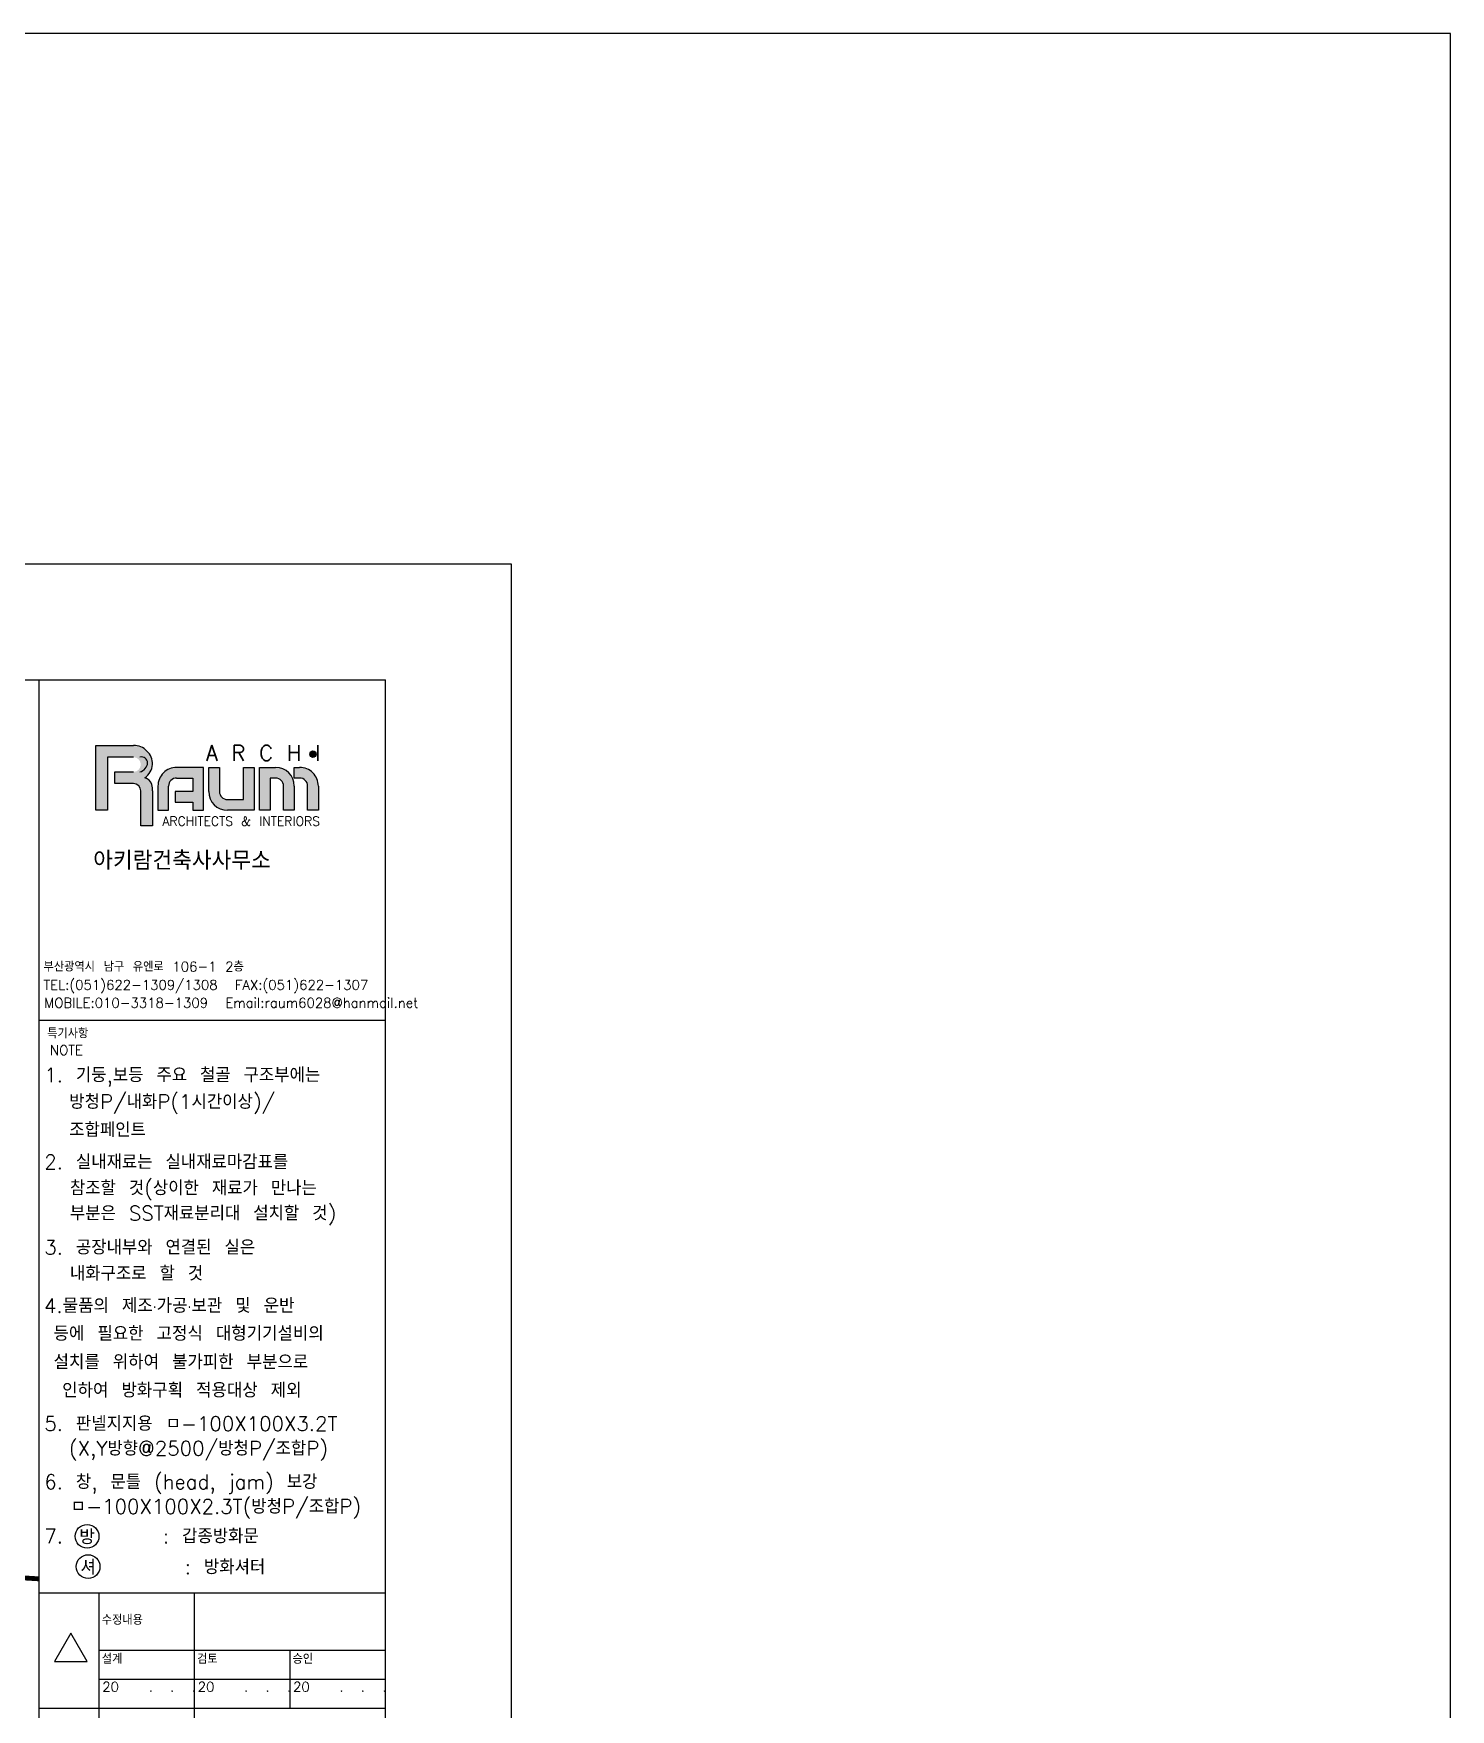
# Model space of a CAD drawing. Header units: millimetres. Extents: x 10462777 to 22643323, y 453826 to 1389191.
# Drawn here: x 11656024 to 11714377, y 723745 to 792772 of the extents above; entities that cross this region are included whole.
import ezdxf
from ezdxf.enums import TextEntityAlignment as Align

# ---------------------------------------------------------------- set-up
doc = ezdxf.new("R2010")
doc.units = ezdxf.units.MM
doc.header["$LTSCALE"] = 200
doc.header["$MEASUREMENT"] = 0
doc.linetypes.add('PHANTOM', pattern=[2.5, 1.25, -0.25, 0.25, -0.25, 0.25, -0.25])
doc.layers.get('0').update_dxf_attribs({"linetype": 'CONTINUOUS'})
for name, color, linetype in [('EL', 9, 'CONTINUOUS'), ('SHEET', 3, 'CONTINUOUS'), ('TEXT', 7, 'CONTINUOUS'), ('대지경계', 2, 'CONTINUOUS')]:
    doc.layers.add(name, color=color, linetype=linetype)
doc.styles.add('a1', font='txt.shx ', dxfattribs={"height": 300, "bigfont": ' whgtxt.shx'})
doc.styles.add('HY-WUL-M', font='txt.shx ', dxfattribs={"bigfont": ' whgtxt.shx'})
doc.styles.add('HY울릉도L', font='txt.shx ', dxfattribs={"bigfont": ' whgtxt.shx'})
doc.styles.add('굴림', font='txt.shx ', dxfattribs={"bigfont": ' whgtxt.shx'})

# ---------------------------------------------------------------- blocks, each defined once
blk = doc.blocks.new('아키람시트')
at = {"layer": 'SHEET'}
h = blk.add_hatch(color=10, dxfattribs=at)
edge = h.paths.add_edge_path()
edge.add_line((159281.0685127315, -567336.6047762338), (158894.0189807223, -567336.6047762338))
edge.add_line((158894.0189807223, -567336.6047762338), (158894.0189807223, -568004.4971585032))
edge.add_line((158894.0189807223, -568004.4971585032), (159015.1311714504, -568004.4971585032))
edge.add_line((159015.1311714504, -568004.4971585032), (159015.1311714504, -567457.7169528622))
edge.add_line((159015.1311714504, -567457.7169528622), (159281.0685127315, -567457.7169528622))
edge.add_ellipse((159281.0685127315, -567533.412063255), major_axis=(-75.69511920321409, 0.0005153770575704), ratio=0.9999998835830596, start_angle=90.00039010344568, end_angle=270.0003901034456, ccw=False)
edge.add_line((159281.0685127315, -567609.1071736477), (159090.8262906548, -567609.1071736477))
edge.add_line((159090.8262906548, -567609.1071736477), (159090.8262906548, -567730.2193502762))
edge.add_line((159090.8262906548, -567730.2193502763), (159281.0685127315, -567730.2193502763))
edge.add_ellipse((159281.0685127315, -567805.914460669), major_axis=(-75.69511920490446, 9.85264727059e-05), ratio=0.9999998835830596, start_angle=180.0000745774863, end_angle=270.0000745774689, ccw=False)
edge.add_line((159356.7636319365, -567805.914460669), (159356.7636319365, -568165.6089503701))
edge.add_line((159356.7636319365, -568165.6089503701), (159477.8758226641, -568165.6089503701))
edge.add_line((159477.8758226641, -568165.6089503701), (159477.8758226641, -567805.914460669))
edge.add_ellipse((159212.5624720393, -567801.2215386876), major_axis=(265.3548517744587, 0.01346730907285891), ratio=0.9999998835584499, start_angle=-1.016262906345381, end_angle=13.60267030998582)
edge.add_ellipse((159372.9531689192, -567768.194612713), major_axis=(-101.8515782988071, 0.003647439219678102), ratio=0.9999998835809282, start_angle=196.7761605178837, end_angle=255.3322643196367)
edge.add_ellipse((159292.7272713313, -567516.9885833461), major_axis=(-185.8755411924192, 0.0014620544974626), ratio=0.9999998835846589, start_angle=124.7771420310148, end_angle=174.9313334225631)
edge.add_ellipse((159281.0685127315, -567533.412063255), major_axis=(196.8073099221685, 0.0020214151434646), ratio=0.9999998835848644, start_angle=-0.0005884871343879095, end_angle=89.99941151300263)
h = blk.add_hatch(color=10, dxfattribs=at)
edge = h.paths.add_edge_path()
edge.add_ellipse((161129.4056962239, -567426.7843320318), major_axis=(33.2016745477353, 0.0003076207359234), ratio=0.9999998835778209, start_angle=-0.0005308579205898358, end_angle=179.9994691420794)
edge.add_ellipse((161129.4056962239, -567426.7843320318), major_axis=(-33.20167454038646, 0.0007427505670375), ratio=0.999999883592732, start_angle=0.001281756766272103, end_angle=180.0012817567662)
h = blk.add_hatch(color=4, dxfattribs=at)
edge = h.paths.add_edge_path()
edge.add_line((159890.7582910536, -567672.5772124138), (159890.7582910536, -567811.2176097615))
edge.add_line((159890.7582910536, -567811.2176097615), (159711.8425547512, -567811.2176097615))
edge.add_line((159711.8425547512, -567811.2176097615), (159711.8425547512, -567921.3195885147))
edge.add_line((159711.8425547512, -567921.3195885147), (159890.7582910536, -567921.3195885147))
edge.add_line((159890.7582910536, -567921.3195885147), (159890.7582910536, -568004.4971585033))
edge.add_line((159890.7582910536, -568004.4971585032), (160000.8602826243, -568004.4971585032))
edge.add_line((160000.8602826243, -568004.4971585032), (160000.8602826243, -567562.4752336608))
edge.add_line((160000.8602826243, -567562.4752336608), (159725.6053036983, -567562.4752336608))
edge.add_ellipse((159725.6053036983, -567755.1536964793), major_axis=(192.6784852484554, 0.0005437711980872001), ratio=0.9999998835839933, start_angle=89.99983830166093, end_angle=179.9998383016232)
edge.add_line((159532.9268184491, -567755.1536964793), (159532.9268184491, -568004.4971585033))
edge.add_line((159532.9268184491, -568004.4971585032), (159643.0288100202, -568004.4971585032))
edge.add_line((159643.0288100203, -568004.4971585032), (159643.0288100203, -567755.1536964789))
edge.add_ellipse((159725.6053036983, -567755.1536964788), major_axis=(-82.57649367193419, 0.0010095427417628), ratio=0.9999998835874195, start_angle=270.00070047212023, end_angle=360.00070047232373, ccw=False)
edge.add_line((159725.6053036983, -567672.5772124138), (159890.7582910536, -567672.5772124138))
edge = h.paths.add_edge_path()
edge.add_line((160523.844742586, -567562.4752336608), (160413.7427510149, -567562.4752336608))
edge.add_line((160413.7427510149, -567562.4752336608), (160413.7427510149, -567894.3951797503))
edge.add_line((160413.7427510149, -567894.3951797504), (160248.5897636587, -567894.3951797504))
edge.add_ellipse((160248.5897636586, -567811.8186956854), major_axis=(82.57649367336819, 0.0008844972362143001), ratio=0.9999998835877723, start_angle=179.9993862906306, end_angle=269.9993862908139, ccw=False)
edge.add_line((160166.0132699805, -567811.8186956854), (160166.0132699805, -567562.475233661))
edge.add_line((160166.0132699805, -567562.4752336608), (160055.9112784103, -567562.4752336608))
edge.add_line((160055.9112784103, -567562.4752336608), (160055.9112784103, -567811.8186956854))
edge.add_ellipse((160248.589763659, -567811.8186956854), major_axis=(-192.6784852440447, 0.0013475350993755), ratio=0.9999998835833894, start_angle=0.0004007094140619318, end_angle=90.00040070932073)
edge.add_line((160248.589763659, -568004.4971585032), (160523.8447425859, -568004.4971585032))
edge.add_line((160523.844742586, -568004.4971585032), (160523.844742586, -567562.4752336608))
edge = h.paths.add_edge_path()
edge.add_line((160688.9977299418, -567672.5772124138), (160744.0487257269, -567672.5772124138))
edge.add_ellipse((160744.0487257267, -567755.1536964788), major_axis=(-82.57649367379518, 0.0008881359648551005), ratio=0.9999998835824823, start_angle=180.0006162340648, end_angle=270.00061623392116, ccw=False)
edge.add_line((160826.6252194054, -567755.1536964788), (160826.6252194054, -568004.4971585029))
edge.add_line((160826.6252194054, -568004.4971585032), (160936.7272109751, -568004.4971585032))
edge.add_line((160936.7272109751, -568004.4971585032), (160936.7272109751, -567755.1536964786))
edge.add_ellipse((160744.0487257264, -567755.1536964787), major_axis=(-192.6784852458018, 0.0010670944954637), ratio=0.9999998835836916, start_angle=180.0003173162863, end_angle=270.0003173161952)
edge.add_line((160744.0487257264, -567562.4752336608), (160578.8957383706, -567562.4752336608))
edge.add_line((160578.8957383705, -567562.4752336608), (160578.8957383705, -568004.4971585032))
edge.add_line((160578.8957383705, -568004.4971585032), (160688.9977299416, -568004.4971585032))
edge.add_line((160688.9977299418, -568004.4971585032), (160688.9977299418, -567672.5772124137))
edge = h.paths.add_edge_path()
edge.add_ellipse((160991.7782067602, -567755.1536964793), major_axis=(192.6784852483923, 0.0005694149844428011), ratio=0.999999883584145, start_angle=-0.0001693237958416745, end_angle=89.999830676105)
edge.add_line((160991.7782067602, -567562.4752336608), (160936.7272109751, -567562.4752336608))
edge.add_line((160936.7272109751, -567562.4752336608), (160936.7272109751, -567672.5772124137))
edge.add_line((160936.7272109751, -567672.5772124138), (160991.7782067602, -567672.5772124138))
edge.add_ellipse((160991.7782067602, -567755.1536964788), major_axis=(82.57649367060189, 0.0011131902946475), ratio=0.9999998835881247, start_angle=359.9992276117541, end_angle=449.9992276119339, ccw=False)
edge.add_line((161074.3547004383, -567755.1536964788), (161074.3547004383, -568004.4971585029))
edge.add_line((161074.3547004383, -568004.4971585032), (161184.4566920094, -568004.4971585032))
edge.add_line((161184.4566920094, -568004.4971585032), (161184.4566920094, -567755.1536964787))
at = {"layer": 'SHEET', "color": 4}
for p, q in [((163172.9144702546, -565470.5537895575), (121172.9144702547, -565470.5537895582)), ((163172.9144702546, -595170.5537895575), (163172.9144702546, -565470.5537895575)), ((122934.0312212612, -566662.8408811489), (161874.574888037, -566662.8408811489)), ((158310.468715057, -593981.4843399989), (158310.4687150574, -566662.8408811489)), ((161874.5748880367, -593981.4843399989), (161874.574888037, -566662.8408811489)), ((160000.8602826243, -567562.4752336608), (159725.6053036988, -567562.4752336608)), ((160000.8602826243, -568004.4971585032), (160000.8602826243, -567562.4752336608)), ((160055.9112784103, -567811.8186956854), (160055.9112784103, -567562.4752336608)), ((160055.9112784103, -567562.4752336608), (160166.0132699805, -567562.4752336608)), ((160166.0132699805, -567562.4752336608), (160166.0132699805, -567811.8186956854)), ((160413.7427510149, -567562.4752336608), (160523.844742586, -567562.4752336608)), ((160413.7427510149, -567894.3951797504), (160413.7427510149, -567562.4752336608)), ((160523.844742586, -567562.4752336608), (160523.844742586, -568004.4971585032)), ((160578.8957383705, -567562.4752336608), (160744.0487257267, -567562.4752336608)), ((160578.8957383705, -568004.4971585032), (160578.8957383705, -567562.4752336608)), ((160936.7272109751, -567672.5772124138), (160936.7272109751, -567562.4752336608)), ((160936.7272109751, -567562.4752336608), (160991.7782067597, -567562.4752336608)), ((159725.6053036988, -567672.5772124138), (159890.7582910536, -567672.5772124138)), ((159890.7582910536, -567672.5772124138), (159890.7582910536, -567811.2176097615)), ((160744.0487257267, -567672.5772124138), (160688.9977299418, -567672.5772124138)), ((160688.9977299418, -567672.5772124138), (160688.9977299418, -568004.4971585032)), ((160991.7782067597, -567672.5772124138), (160936.7272109751, -567672.5772124138)), ((159532.9268184491, -567755.1536964788), (159532.9268184491, -568004.4971585032)), ((159643.0288100203, -568004.4971585032), (159643.0288100203, -567755.1536964788)), ((159711.8425547512, -567811.2176097615), (159711.8425547512, -567921.3195885147)), ((159890.7582910536, -567811.2176097615), (159711.8425547512, -567811.2176097615)), ((159711.8425547512, -567921.3195885147), (159890.7582910536, -567921.3195885147)), ((159890.7582910536, -567921.3195885147), (159890.7582910536, -568004.4971585032)), ((160248.589763659, -567894.3951797504), (160413.7427510149, -567894.3951797504)), ((160826.6252194054, -568004.4971585032), (160826.6252194054, -567755.1536964788)), ((160936.7272109751, -567755.1536964788), (160936.7272109751, -568004.4971585032)), ((161074.3547004383, -568004.4971585032), (161074.3547004383, -567755.1536964788)), ((161184.4566920094, -567755.1536964788), (161184.4566920094, -568004.4971585032)), ((159532.9268184491, -568004.4971585032), (159643.0288100203, -568004.4971585032)), ((159890.7582910536, -568004.4971585032), (160000.8602826243, -568004.4971585032)), ((160523.844742586, -568004.4971585032), (160248.589763659, -568004.4971585032)), ((160688.9977299418, -568004.4971585032), (160578.8957383705, -568004.4971585032)), ((160936.7272109751, -568004.4971585032), (160826.6252194054, -568004.4971585032)), ((161184.4566920094, -568004.4971585032), (161074.3547004383, -568004.4971585032)), ((158310.4687150574, -570165.0698031354), (161874.574888037, -570165.0698031354)), ((158310.468715057, -576061.9526119557), (161874.5748880367, -576061.9526119557)), ((158929.2371478662, -583190.1641280827), (158929.2371478662, -576061.9526119557)), ((159911.0163945808, -583190.1641280827), (159911.0163945967, -576061.9526119557)), ((158635.2900583406, -576477.6625973104), (158467.6737475177, -576767.9825300375)), ((158802.9063691654, -576767.9825300375), (158635.2900583406, -576477.6625973104)), ((161874.5748880367, -576655.9702382997), (158929.2371478662, -576655.9702382999)), ((160892.7956413132, -577249.9878646438), (160892.7956413132, -576655.9702382999)), ((158467.6737475177, -576767.9825300375), (158802.9063691654, -576767.9825300375)), ((161874.5748880367, -576952.9790514717), (158929.2371478662, -576952.9790514717)), ((158310.468715057, -577249.9878646436), (161874.5748880367, -577249.9878646436))]:
    blk.add_line(p, q, dxfattribs=at)
at = {"layer": 'SHEET', "color": 10}
for p, q in [((158894.0189807223, -567336.6047762339), (159281.0685127315, -567336.6047762339)), ((158894.0189807223, -568004.4971585032), (158894.0189807223, -567336.6047762339)), ((159281.0685127315, -567457.7169528622), (159015.1311714504, -567457.7169528622)), ((159015.1311714504, -567457.7169528622), (159015.1311714504, -568004.4971585032)), ((159090.8262906548, -567609.1071736477), (159281.0685127315, -567609.1071736477)), ((159090.8262906548, -567730.2193502764), (159090.8262906548, -567609.1071736477)), ((159281.0685127315, -567730.2193502764), (159090.8262906548, -567730.2193502764)), ((159356.7636319365, -568165.6089503701), (159356.7636319365, -567805.9144606693)), ((159477.8758226641, -567805.9144606693), (159477.8758226641, -568165.6089503701)), ((159015.1311714504, -568004.4971585032), (158894.0189807223, -568004.4971585032)), ((159477.8758226641, -568165.6089503701), (159356.7636319365, -568165.6089503701))]:
    blk.add_line(p, q, dxfattribs=at)
for centre, major_axis, ratio, start_param, end_param in [((159281.0685127315, -567533.412063255), (196.8073099218568, 0.0020508854619013), 0.9999998835848716, -1.0420780109e-05, 1.570785906017213), ((161129.4056962239, -567426.7843320318), (33.20167454504229, 0.0005229273482912), 0.9999998835769441, -1.57500311744e-05, 6.283169557148411), ((159348.2172231825, -567533.412063255), (60.61550159782595, 60.61546956296439), 0.7993545901951205, 4.038041962400085, 7.179634615989878), ((159292.7272713313, -567516.9885833464), (-185.8755411929125, 0.0013974456517005), 0.9999998835847298, 2.177771612077886, 3.053127385535709), ((159281.0685127315, -567805.9144606693), (-53.52452897698218, 53.52452897698218), 0.9999999999997417, 3.926990816987371, 5.497787143782009), ((159372.9531689192, -567768.194612713), (-72.01993754386694, 72.01993754386694), 0.9999999999916994, 4.219754210380963, 5.2417510225082), ((159212.5624720393, -567801.2215386876), (187.6342044290561, 187.6342044290561), 0.9999999999882005, 5.480100764133476, 5.735249253205953)]:
    blk.add_ellipse(centre, major_axis=major_axis, ratio=ratio, start_param=start_param, end_param=end_param, dxfattribs=at)
at = {"layer": 'SHEET', "color": 4}
for centre, major_axis, ratio, start_param, end_param in [((159725.6053036983, -567755.1536964793), (-192.6784852438689, 0.001436280892251), 0.9999998835841228, -1.570788872510331, 7.4542864481e-06), ((160744.0487257264, -567755.1536964787), (192.6784852450302, 0.0011982059882106), 0.999999883583532, -6.2186814793e-06, 1.570790108112444), ((160991.7782067602, -567755.1536964793), (192.6784852437936, 0.0014463488451434), 0.9999998835841521, -7.5065390601e-06, 1.570788820257731), ((159725.6053036983, -567755.1536964788), (58.39039524782016, 58.39039524782016), 0.999999999996712, 0.7853981633934441, 2.356194490189323), ((160744.0487257267, -567755.153696479), (-58.39039524791242, 58.39039524791242), 0.9999999999996128, 3.926990816989225, 5.497787143781943), ((160991.7782067602, -567755.1536964788), (58.39039524786136, 58.39039524786136), 0.9999999999955754, 5.497787143781303, 7.068583470584893), ((160248.589763659, -567811.8186956854), (-192.6784852416843, 0.001650777712177), 0.9999998835833852, 8.5675252364e-06, 1.570804894318758), ((160248.5897636587, -567811.8186956854), (-58.39039524779574, 58.39039524779574), 0.9999999999976176, 0.7853981634007745, 2.356194490196801)]:
    blk.add_ellipse(centre, major_axis=major_axis, ratio=ratio, start_param=start_param, end_param=end_param, dxfattribs=at)
at = {"layer": 'SHEET', "color": 4, "style": 'HY-WUL-M'}
for s, height, width, p in [('A R C H I', 158.5468494044642, 1.000000116415244, (160028.280212708, -567494.025269079)), ('ARCHITECTS & INTERIORS', 93.06109445361184, 1.00000011641522, (159579.4864913985, -568163.3378410358)), ('아키람건축사사무소', 192.1222722918237, 1.000000116415316, (158866.4756892689, -568618.179539234))]:
    blk.add_text(s, height=height, dxfattribs=dict(at, width=width)).set_placement(p)
at = {"layer": 'SHEET', "color": 4, "style": '굴림'}
for s, height, p in [('부산광역시 남구 유엔로 106-1 2층', 100.0636787325551, (158355.166878048, -569664.4960564956)), ('TEL:(051)622-1309/1308  FAX:(051)622-1307', 100.0636787325551, (158355.166878048, -569852.8461258124)), ('MOBILE:010-3318-1309  Email:raum6028@hanmail.net', 100.0636787325551, (158363.1574487132, -570037.2359832977)), ('특기사항', 100.0636834853248, (158393.2013085975, -570351.2473699031)), ('NOTE', 100.0636834853248, (158421.5540173336, -570524.530418094)), ('수정내용', 100.0636834853248, (158954.7938755719, -576390.7103202504)), ('설계', 100.0636834853248, (158954.7938755719, -576792.6408414609)), ('검토', 100.0636834853248, (159936.5731222954, -576792.6408414609)), ('승인', 100.0636834853248, (160918.3523690189, -576792.6408414609)), ('20   .  .  .', 100.0636834853248, (158960.3837761301, -577079.675752335)), ('20   .  .  .', 100.0636834853248, (159942.1630228456, -577079.675752335)), ('20   .  .  .', 100.0636834853248, (160923.942269564, -577079.675752335))]:
    blk.add_text(s, height=height, dxfattribs=at).set_placement(p)
blk = doc.blocks.new('공장주기사항')
for centre in [(13392877.26271115, 109075.8993394752), (13392919.68038846, 107827.8644095249)]:
    blk.add_circle(centre, 489.4764752527699)
at = {"layer": 'TEXT', "color": 7}
for s, height, style, p in [('1. 기둥,보등 주요 철골 구조부에는 ', 597.0149253731342, 'a1', (13391117.8001281, 127779.400695342)), ('방청P/내화P(1시간이상)/', 597.0149253731342, 'a1', (13392143.33779641, 126676.5085180934)), ('조합페인트', 597.0149253731342, 'a1', (13392143.33779641, 125522.5085180934)), ('2. 실내재료는 실내재료마감표를', 597.0149253731342, 'a1', (13391117.8001281, 124198.1396092841)), ('참조할 것(상이한 재료가 만나는', 597.0149253731342, 'a1', (13392171.14662258, 123123.0444578746)), ('부분은 SST재료분리대 설치할 것)', 597.0149253731342, 'a1', (13392171.14662258, 122084.5338240814)), ('3. 공장내부와 연결된 실은', 597.0149253731342, 'a1', (13391117.8001281, 120681.1959554513)), ('내화구조로 할 것', 597.0149253731342, 'a1', (13392171.14662258, 119606.1008040418)), ('4.물품의 제조·가공·보관 및 운반', 600, 'HY울릉도L', (13391100.45314788, 118276.4357265503)), ('등에 필요한 고정식 대형기기설비의', 600, 'HY울릉도L', (13391497.21783682, 117128.0018415525)), ('설치를 위하여 불가피한 부분으로', 600, 'HY울릉도L', (13391497.21783682, 115958.0880628898)), (' 인하여 방화구획 적용대상 제외', 600, 'HY울릉도L', (13391317.14368011, 114790.962805122)), ('5. 판넬지지용 ㅁ-100X100X3.2T', 597.0149253731342, 'a1', (13391117.80012809, 113418.7746188267)), ('(X,Y방향@2500/방청P/조합P)', 597.0149253731342, 'a1', (13392127.71960832, 112398.0460924158)), ('6. 창, 문틀 (head, jam) 보강', 597.0149253731342, 'a1', (13391117.80012809, 111022.4065186862)), ('ㅁ-100X100X2.3T(방청P/조합P)', 597.0149253731342, 'a1', (13392202.72921971, 110006.8673474227)), ('7.       : 갑종방화문', 597.0149253731342, 'a1', (13391117.80012809, 108786.6290009708)), ('          : 방화셔터', 597.0149253731342, 'a1', (13391117.80012809, 107514.4145170561))]:
    blk.add_text(s, height=height, dxfattribs=dict(at, style=style)).set_placement(p)
at = {"layer": 'TEXT', "style": 'HY울릉도L'}
for s, p in [('방', (13392877.26271115, 109075.8993394752)), ('셔', (13392919.68038846, 107827.8644095249))]:
    blk.add_text(s, height=600, dxfattribs=at).set_placement(p, align=Align.MIDDLE)

msp = doc.modelspace()

# ---------------------------------------------------------------- linework, layer by layer
at = {"layer": 'EL', "ltscale": 10}
for p, q in [((11714377, 792772), (11143820, 792772)), ((11714377, 471089), (11714377, 792772))]:
    msp.add_line(p, q, dxfattribs=at)
at = {"layer": '대지경계', "linetype": 'PHANTOM', "ltscale": 5, "const_width": 200}
msp.add_lwpolyline([(11656257.29447727, 729124.0253970958), (11641725.71195528, 730026.1358946341)], dxfattribs=at)

# ---------------------------------------------------------------- block references
at = {"xscale": 4, "yscale": 4, "zscale": 4}
msp.add_blockref('아키람시트', (11023015.41961704, 3032798.096218911), dxfattribs=at)
msp.add_blockref('공장주기사항', (-1734648.415073067, 621800.5724823205))

doc.saveas('drawing.dxf')
